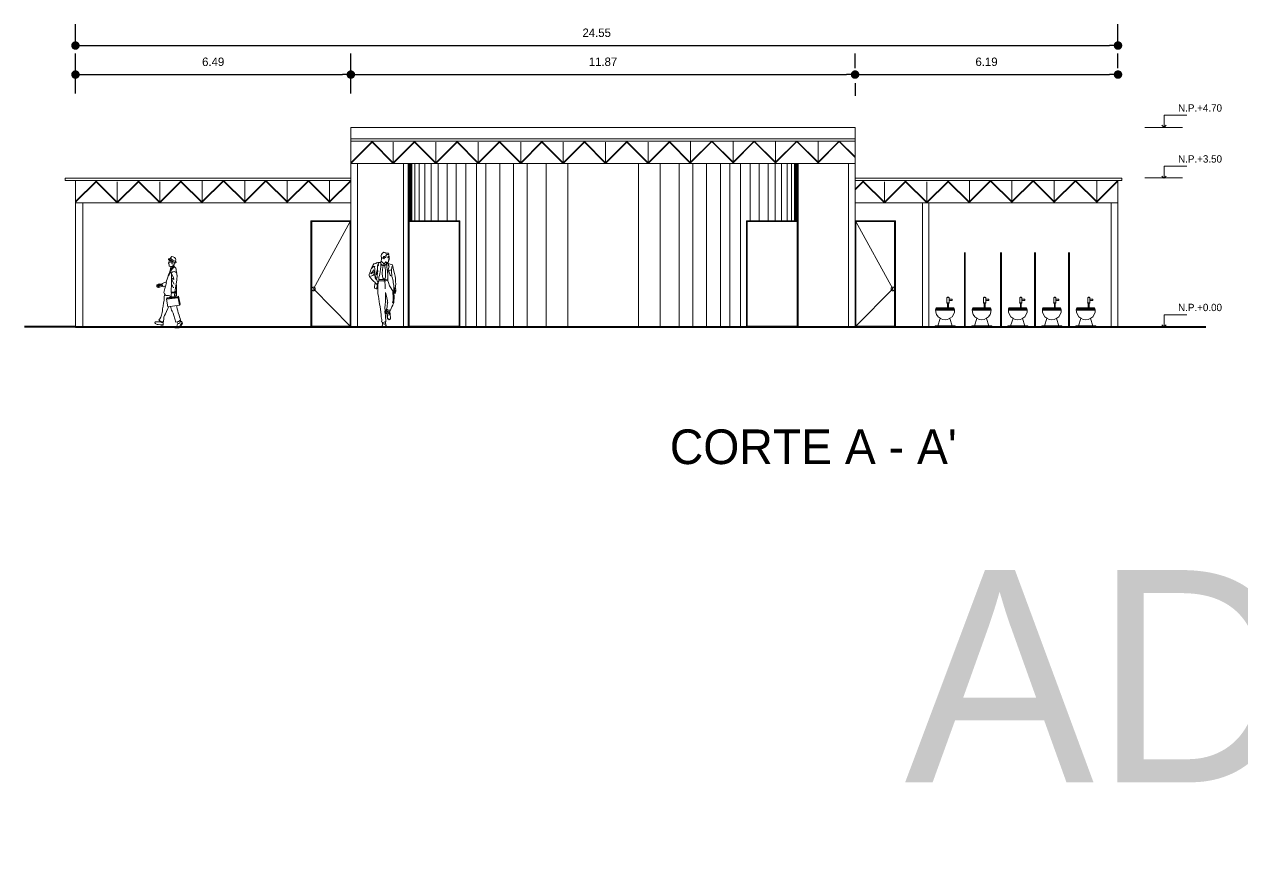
# Model space of a CAD drawing. Header units: millimetres. Extents: x 299 to 587, y 59 to 284.
# Drawn here: x 511.17 to 539.86, y 215.49 to 234.89 of the extents above; entities that cross this region are included whole.
import ezdxf

# ---------------------------------------------------------------- set-up
doc = ezdxf.new("R2010")
doc.units = ezdxf.units.MM
doc.linetypes.add('ACAD_ISO04W100', pattern=[30, 24, -3, 0, -3])
doc.layers.get('0').update_dxf_attribs({"lineweight": 5})
for name, color, linetype, lineweight in [('eje', 8, 'ACAD_ISO04W100', 13), ('escalones', 3, 'Continuous', 15), ('medio muro', 6, 'Continuous', 13), ('muebles', 2, 'Continuous', 13), ('trr', 11, 'Continuous', 40), ('vent', 4, 'ACAD_ISO04W100', 13)]:
    doc.layers.add(name, color=color, linetype=linetype, lineweight=lineweight)
doc.dimstyles.new('cota1', dxfattribs={"dimtxt": 0.3, "dimasz": 0.3, "dimexe": 0.5, "dimexo": 0.2, "dimgap": 0.3, "dimtad": 2, "dimtih": 1, "dimtoh": 1, "dimdsep": 46, "dimtxsty": 'Standard', "dimblk": 'DOT', "dimcen": 0.5, "dimadec": 0, "dimazin": 0, "dimtfac": 1, "dimtmove": 0, "dimatfit": 3, "dimldrblk": 'DOT', "dimfxl": 1, "dimarcsym": 0})

# ---------------------------------------------------------------- blocks, each defined once
blk = doc.blocks.new('_Dot')
at = {"color": 0, "linetype": 'Continuous', "lineweight": -2}
blk.add_line((-0.5, 0), (-1, 0), dxfattribs=at)
at = {"color": 0, "linetype": 'Continuous', "const_width": 0.5}
blk.add_lwpolyline([(-0.25, 0, 1), (0.25, 0, 1)], format="xyb", close=True, dxfattribs=at)
blk = doc.blocks.new('*D36')
at = {"color": 0, "linetype": 'Continuous', "lineweight": -2}
for p, q in [((512.373, 233.264), (512.373, 234.208)), ((518.858, 233.264), (518.858, 234.208)), ((512.573, 233.708), (518.658, 233.708))]:
    blk.add_line(p, q, dxfattribs=at)
at = {"layer": 'Defpoints', "color": 0, "linetype": 'Continuous'}
for p in [(518.858, 233.708), (512.373, 233.064), (518.858, 233.064)]:
    blk.add_point(p, dxfattribs=at)
at = {"color": 0, "linetype": 'Continuous', "lineweight": -2, "xscale": 0.2, "yscale": 0.2, "zscale": 0.2, "rotation": 180}
blk.add_blockref('_Dot', (512.373, 233.708), dxfattribs=at)
at = {"color": 0, "linetype": 'Continuous', "lineweight": -2, "xscale": 0.2, "yscale": 0.2, "zscale": 0.2}
blk.add_blockref('_Dot', (518.858, 233.708), dxfattribs=at)
at = {"color": 0, "linetype": 'Continuous', "insert": (515.616, 234.008), "char_height": 0.2, "attachment_point": 5}
blk.add_mtext('6.49', dxfattribs=at)
blk = doc.blocks.new('*D37')
at = {"color": 0, "linetype": 'Continuous', "lineweight": -2}
for p, q in [((518.858, 233.264), (518.858, 234.208)), ((519.058, 233.708), (530.531, 233.708)), ((530.731, 233.508), (530.731, 233.208))]:
    blk.add_line(p, q, dxfattribs=at)
at = {"layer": 'Defpoints', "color": 0, "linetype": 'Continuous'}
for p in [(530.731, 233.708), (530.731, 233.708), (518.858, 233.064)]:
    blk.add_point(p, dxfattribs=at)
at = {"color": 0, "linetype": 'Continuous', "lineweight": -2, "xscale": 0.2, "yscale": 0.2, "zscale": 0.2, "rotation": 180}
blk.add_blockref('_Dot', (518.858, 233.708), dxfattribs=at)
at = {"color": 0, "linetype": 'Continuous', "lineweight": -2, "xscale": 0.2, "yscale": 0.2, "zscale": 0.2}
blk.add_blockref('_Dot', (530.731, 233.708), dxfattribs=at)
at = {"color": 0, "linetype": 'Continuous', "insert": (524.795, 234.008), "char_height": 0.2, "attachment_point": 5}
blk.add_mtext('11.87', dxfattribs=at)
blk = doc.blocks.new('*D38')
at = {"color": 0, "linetype": 'Continuous', "lineweight": -2}
for p, q in [((512.373, 234.408), (512.373, 234.892)), ((536.922, 234.408), (536.922, 234.892)), ((512.573, 234.392), (536.722, 234.392))]:
    blk.add_line(p, q, dxfattribs=at)
at = {"layer": 'Defpoints', "color": 0, "linetype": 'Continuous'}
for p in [(536.922, 234.392), (512.373, 234.208), (536.922, 234.208)]:
    blk.add_point(p, dxfattribs=at)
at = {"color": 0, "linetype": 'Continuous', "lineweight": -2, "xscale": 0.2, "yscale": 0.2, "zscale": 0.2, "rotation": 180}
blk.add_blockref('_Dot', (512.373, 234.392), dxfattribs=at)
at = {"color": 0, "linetype": 'Continuous', "lineweight": -2, "xscale": 0.2, "yscale": 0.2, "zscale": 0.2}
blk.add_blockref('_Dot', (536.922, 234.392), dxfattribs=at)
at = {"color": 0, "linetype": 'Continuous', "insert": (524.647, 234.692), "char_height": 0.2, "attachment_point": 5}
blk.add_mtext('24.55', dxfattribs=at)
blk = doc.blocks.new('*D39')
at = {"color": 0, "linetype": 'Continuous', "lineweight": -2}
for p, q in [((530.731, 233.858), (530.731, 234.208)), ((536.922, 233.858), (536.922, 234.208)), ((530.931, 233.708), (536.722, 233.708))]:
    blk.add_line(p, q, dxfattribs=at)
at = {"layer": 'Defpoints', "color": 0, "linetype": 'Continuous'}
for p in [(530.731, 233.658), (536.922, 233.708), (536.922, 233.658)]:
    blk.add_point(p, dxfattribs=at)
at = {"color": 0, "linetype": 'Continuous', "lineweight": -2, "xscale": 0.2, "yscale": 0.2, "zscale": 0.2, "rotation": 180}
blk.add_blockref('_Dot', (530.731, 233.708), dxfattribs=at)
at = {"color": 0, "linetype": 'Continuous', "lineweight": -2, "xscale": 0.2, "yscale": 0.2, "zscale": 0.2}
blk.add_blockref('_Dot', (536.922, 233.708), dxfattribs=at)
at = {"color": 0, "linetype": 'Continuous', "insert": (533.826, 234.008), "char_height": 0.2, "attachment_point": 5}
blk.add_mtext('6.19', dxfattribs=at)

msp = doc.modelspace()

# ---------------------------------------------------------------- linework, layer by layer
at = {"linetype": 'Continuous'}
for p, q in [((538.009, 232.748), (538.544, 232.748)), ((538.009, 232.464), (538.009, 232.748)), ((538.009, 232.464), (537.957, 232.515)), ((538.009, 232.464), (538.06, 232.515)), ((538.009, 231.548), (538.544, 231.548)), ((538.009, 231.264), (538.009, 231.548)), ((538.009, 231.264), (537.957, 231.315)), ((538.009, 231.264), (538.06, 231.315)), ((538.009, 227.764), (537.957, 227.815)), ((538.009, 227.764), (538.009, 228.048)), ((538.009, 228.048), (538.544, 228.048)), ((538.009, 227.764), (538.06, 227.815))]:
    msp.add_line(p, q, dxfattribs=at)
for p, q in [((537.555, 232.465), (538.441, 232.465)), ((520.217, 231.614), (520.217, 230.264)), ((520.227, 231.614), (520.227, 230.264)), ((520.247, 231.614), (520.247, 230.264)), ((520.267, 231.614), (520.267, 230.264)), ((520.297, 231.614), (520.297, 230.264)), ((520.367, 231.614), (520.367, 230.264)), ((520.467, 231.614), (520.467, 230.264)), ((520.597, 231.614), (520.597, 230.264)), ((520.747, 231.614), (520.747, 230.264)), ((520.917, 231.614), (520.917, 230.264)), ((521.127, 231.614), (521.127, 230.264)), ((521.337, 231.614), (521.337, 230.264)), ((521.567, 231.614), (521.567, 227.764)), ((521.817, 231.614), (521.817, 227.764)), ((522.035, 231.614), (522.035, 227.764)), ((522.367, 231.614), (522.367, 227.764)), ((522.687, 231.614), (522.687, 227.764)), ((523.007, 231.614), (523.007, 227.764)), ((523.455, 231.614), (523.455, 227.764)), ((523.97, 231.614), (523.97, 227.764)), ((525.629, 231.614), (525.629, 227.764)), ((526.144, 231.614), (526.144, 227.764)), ((526.592, 231.614), (526.592, 227.764)), ((526.912, 231.614), (526.912, 227.764)), ((527.232, 231.614), (527.232, 227.764)), ((527.563, 231.614), (527.563, 227.764)), ((527.782, 231.614), (527.782, 227.764)), ((528.032, 231.614), (528.032, 227.764)), ((528.262, 231.614), (528.262, 230.264)), ((528.472, 231.614), (528.472, 230.264)), ((528.682, 231.614), (528.682, 230.264)), ((528.852, 231.614), (528.852, 230.264)), ((529.002, 231.614), (529.002, 230.264)), ((529.132, 231.614), (529.132, 230.264)), ((529.232, 231.614), (529.232, 230.264)), ((529.302, 231.614), (529.302, 230.264)), ((529.332, 231.614), (529.332, 230.264)), ((529.352, 231.614), (529.352, 230.264)), ((529.372, 231.614), (529.372, 230.264)), ((529.382, 231.614), (529.382, 230.264)), ((537.555, 231.278), (538.441, 231.278))]:
    msp.add_line(p, q)
at = {"layer": 'eje'}
for p, q in [((512.133, 231.264), (512.133, 231.214)), ((517.979, 228.658), (518.838, 230.244)), ((531.62, 228.658), (530.751, 230.244)), ((518.838, 227.784), (517.979, 228.658)), ((530.751, 227.784), (531.62, 228.658))]:
    msp.add_line(p, q, dxfattribs=at)
at = {"layer": 'escalones'}
for p, q in [((518.858, 232.464), (530.731, 232.464)), ((518.858, 232.464), (518.858, 231.614)), ((530.731, 232.464), (530.731, 231.614)), ((518.858, 232.192), (530.731, 232.192)), ((518.858, 232.142), (530.731, 232.142)), ((518.858, 231.614), (530.731, 231.614)), ((512.133, 231.264), (518.858, 231.264)), ((512.133, 231.214), (518.858, 231.214)), ((537.009, 231.264), (530.731, 231.264)), ((530.731, 231.214), (537.009, 231.214)), ((537.009, 231.264), (537.009, 231.214)), ((512.373, 230.685), (518.858, 230.685)), ((530.731, 230.685), (536.922, 230.685)), ((520.228, 227.784), (521.407, 227.784)), ((528.192, 227.784), (529.37, 227.784)), ((530.751, 227.784), (531.661, 227.784))]:
    msp.add_line(p, q, dxfattribs=at)
at = {"layer": 'medio muro'}
for p, q in [((518.858, 231.614), (518.858, 227.764)), ((519.018, 231.614), (519.018, 227.764)), ((520.098, 231.614), (520.098, 227.764)), ((520.208, 231.614), (520.208, 227.764)), ((529.39, 227.764), (529.39, 231.614)), ((530.58, 227.764), (530.58, 231.614)), ((530.731, 227.764), (530.731, 231.614)), ((532.315, 227.764), (532.315, 230.685)), ((532.465, 227.764), (532.465, 230.685))]:
    msp.add_line(p, q, dxfattribs=at)
at = {"layer": 'muebles'}
for p, q in [((519.58, 229.471), (519.595, 229.495)), ((519.595, 229.495), (519.609, 229.509)), ((519.609, 229.509), (519.625, 229.519)), ((519.625, 229.519), (519.634, 229.523)), ((519.634, 229.523), (519.659, 229.517)), ((519.659, 229.517), (519.679, 229.504)), ((519.679, 229.504), (519.701, 229.503)), ((519.701, 229.503), (519.726, 229.5)), ((519.726, 229.5), (519.743, 229.499)), ((519.743, 229.499), (519.753, 229.488)), ((533.304, 229.514), (533.304, 227.764)), ((533.327, 229.514), (533.327, 227.764)), ((534.155, 229.514), (534.155, 227.764)), ((534.178, 229.514), (534.178, 227.764)), ((534.955, 229.514), (534.955, 227.764)), ((534.978, 229.514), (534.978, 227.764)), ((535.755, 229.514), (535.755, 227.764)), ((535.778, 229.514), (535.778, 227.764)), ((514.568, 229.271), (514.584, 229.291)), ((514.581, 229.302), (514.577, 229.318)), ((514.641, 229.42), (514.592, 229.365)), ((514.615, 229.288), (514.622, 229.321)), ((514.644, 229.288), (514.615, 229.288)), ((514.691, 229.218), (514.621, 229.169)), ((514.644, 229.253), (514.649, 229.274)), ((514.697, 229.238), (514.644, 229.253)), ((514.691, 229.218), (514.697, 229.239)), ((514.701, 229.195), (514.691, 229.218)), ((514.737, 229.341), (514.718, 229.284)), ((514.743, 229.296), (514.725, 229.305)), ((519.38, 229.228), (519.372, 229.199)), ((519.398, 229.247), (519.38, 229.228)), ((519.411, 229.248), (519.398, 229.247)), ((519.445, 229.257), (519.411, 229.248)), ((519.463, 229.269), (519.445, 229.257)), ((519.477, 229.273), (519.463, 229.269)), ((519.496, 229.277), (519.477, 229.273)), ((519.488, 229.213), (519.506, 229.25)), ((519.5, 229.217), (519.488, 229.213)), ((519.489, 229.191), (519.505, 229.208)), ((519.522, 229.278), (519.496, 229.277)), ((519.519, 229.219), (519.5, 229.217)), ((519.505, 229.208), (519.519, 229.219)), ((519.506, 229.25), (519.519, 229.269)), ((519.519, 229.269), (519.529, 229.281)), ((519.553, 229.284), (519.522, 229.278)), ((519.561, 229.296), (519.557, 229.28)), ((519.557, 229.28), (519.572, 229.244)), ((519.573, 229.318), (519.561, 229.296)), ((519.561, 229.273), (519.564, 229.219)), ((519.564, 229.219), (519.563, 229.177)), ((519.572, 229.328), (519.578, 229.342)), ((519.576, 229.31), (519.572, 229.328)), ((519.572, 229.244), (519.591, 229.218)), ((519.573, 229.423), (519.574, 229.451)), ((519.577, 229.397), (519.573, 229.423)), ((519.574, 229.451), (519.58, 229.471)), ((519.576, 229.369), (519.577, 229.397)), ((519.587, 229.3), (519.576, 229.31)), ((519.58, 229.37), (519.578, 229.37)), ((519.578, 229.342), (519.579, 229.357)), ((519.579, 229.357), (519.582, 229.371)), ((519.592, 229.377), (519.58, 229.37)), ((519.605, 229.283), (519.587, 229.3)), ((519.591, 229.218), (519.603, 229.209)), ((519.603, 229.387), (519.592, 229.377)), ((519.619, 229.208), (519.601, 229.112)), ((519.619, 229.398), (519.603, 229.387)), ((519.603, 229.209), (519.634, 229.262)), ((519.626, 229.264), (519.605, 229.283)), ((519.614, 229.23), (519.624, 229.207)), ((519.627, 229.411), (519.619, 229.398)), ((519.624, 229.207), (519.648, 229.21)), ((519.64, 229.261), (519.626, 229.264)), ((519.635, 229.421), (519.627, 229.411)), ((519.627, 229.39), (519.628, 229.403)), ((519.628, 229.379), (519.627, 229.39)), ((519.628, 229.403), (519.632, 229.414)), ((519.635, 229.373), (519.628, 229.379)), ((519.632, 229.414), (519.64, 229.423)), ((519.649, 229.422), (519.635, 229.421)), ((519.644, 229.367), (519.635, 229.373)), ((519.638, 229.261), (519.656, 229.239)), ((519.653, 229.268), (519.64, 229.261)), ((519.644, 229.406), (519.642, 229.396)), ((519.642, 229.396), (519.646, 229.39)), ((519.654, 229.372), (519.644, 229.367)), ((519.646, 229.39), (519.645, 229.385)), ((519.648, 229.21), (519.665, 229.227)), ((519.658, 229.415), (519.649, 229.422)), ((519.656, 229.183), (519.65, 229.215)), ((519.677, 229.284), (519.653, 229.268)), ((519.656, 229.239), (519.671, 229.207)), ((519.666, 229.399), (519.658, 229.415)), ((519.673, 229.398), (519.666, 229.399)), ((519.671, 229.207), (519.683, 229.237)), ((519.678, 229.407), (519.673, 229.398)), ((519.678, 229.292), (519.675, 229.301)), ((519.688, 229.293), (519.677, 229.284)), ((519.68, 229.418), (519.678, 229.407)), ((519.687, 229.289), (519.678, 229.292)), ((519.683, 229.456), (519.68, 229.445)), ((519.68, 229.445), (519.686, 229.436)), ((519.69, 229.429), (519.68, 229.418)), ((519.694, 229.462), (519.683, 229.456)), ((519.683, 229.237), (519.701, 229.262)), ((519.686, 229.436), (519.69, 229.429)), ((519.698, 229.29), (519.687, 229.289)), ((519.708, 229.276), (519.688, 229.29)), ((519.705, 229.466), (519.694, 229.462)), ((519.697, 229.249), (519.703, 229.178)), ((519.711, 229.289), (519.698, 229.29)), ((519.701, 229.262), (519.708, 229.276)), ((519.701, 229.267), (519.735, 229.238)), ((519.72, 229.472), (519.705, 229.466)), ((519.71, 229.269), (519.745, 229.254)), ((519.725, 229.284), (519.711, 229.289)), ((519.731, 229.471), (519.72, 229.472)), ((519.723, 229.399), (519.732, 229.397)), ((519.742, 229.288), (519.725, 229.284)), ((519.731, 229.394), (519.727, 229.396)), ((519.729, 229.419), (519.739, 229.423)), ((519.745, 229.467), (519.731, 229.471)), ((519.733, 229.389), (519.731, 229.394)), ((519.732, 229.397), (519.742, 229.397)), ((519.737, 229.394), (519.733, 229.389)), ((519.735, 229.238), (519.751, 229.224)), ((519.751, 229.224), (519.735, 229.209)), ((519.735, 229.209), (519.758, 229.197)), ((519.742, 229.397), (519.737, 229.394)), ((519.739, 229.423), (519.744, 229.422)), ((519.748, 229.332), (519.741, 229.333)), ((519.743, 229.311), (519.741, 229.299)), ((519.741, 229.299), (519.742, 229.288)), ((519.742, 229.465), (519.753, 229.447)), ((519.746, 229.322), (519.743, 229.311)), ((519.744, 229.422), (519.748, 229.415)), ((519.754, 229.476), (519.745, 229.467)), ((519.75, 229.355), (519.745, 229.357)), ((519.745, 229.254), (519.787, 229.245)), ((519.751, 229.327), (519.746, 229.322)), ((519.748, 229.415), (519.749, 229.406)), ((519.754, 229.338), (519.748, 229.332)), ((519.762, 229.356), (519.75, 229.355)), ((519.751, 229.334), (519.751, 229.327)), ((519.753, 229.488), (519.754, 229.476)), ((519.753, 229.447), (519.759, 229.427)), ((519.756, 229.344), (519.754, 229.338)), ((519.758, 229.357), (519.756, 229.344)), ((519.759, 229.427), (519.758, 229.404)), ((519.758, 229.404), (519.761, 229.391)), ((519.761, 229.391), (519.764, 229.379)), ((519.766, 229.362), (519.762, 229.356)), ((519.764, 229.379), (519.766, 229.362)), ((519.787, 229.245), (519.82, 229.236)), ((519.82, 229.236), (519.841, 229.224)), ((519.841, 229.224), (519.866, 229.108)), ((514.595, 229.059), (514.558, 228.986)), ((514.558, 228.986), (514.565, 228.973)), ((514.617, 229.188), (514.578, 229.195)), ((514.621, 229.169), (514.595, 229.059)), ((514.621, 229.169), (514.623, 229.18)), ((514.631, 228.993), (514.635, 228.799)), ((514.64, 229.009), (514.681, 228.921)), ((514.651, 229.125), (514.641, 229.129)), ((514.641, 229.129), (514.641, 229.116)), ((514.681, 228.921), (514.687, 228.88)), ((514.708, 229.182), (514.701, 229.195)), ((514.708, 229.182), (514.737, 229.145)), ((514.737, 229.145), (514.747, 229.125)), ((514.747, 229.125), (514.747, 229.092)), ((514.747, 229.092), (514.751, 229.063)), ((514.751, 229.063), (514.757, 229.026)), ((514.761, 228.87), (514.765, 228.981)), ((519.293, 229.003), (519.291, 228.977)), ((519.291, 228.977), (519.3, 228.954)), ((519.307, 229.038), (519.293, 229.003)), ((519.3, 228.954), (519.327, 228.912)), ((519.318, 229.077), (519.307, 229.038)), ((519.332, 229.116), (519.318, 229.077)), ((519.349, 228.964), (519.325, 228.962)), ((519.327, 229.013), (519.365, 229.038)), ((519.331, 229.022), (519.327, 229.013)), ((519.348, 229.039), (519.331, 229.022)), ((519.356, 229.163), (519.332, 229.116)), ((519.345, 229.136), (519.372, 229.17)), ((519.365, 229.058), (519.348, 229.039)), ((519.378, 228.976), (519.349, 228.964)), ((519.372, 229.199), (519.356, 229.163)), ((519.373, 229.073), (519.365, 229.058)), ((519.365, 229.038), (519.388, 229.052)), ((519.372, 229.17), (519.397, 229.188)), ((519.396, 229.108), (519.373, 229.073)), ((519.395, 228.99), (519.378, 228.976)), ((519.388, 229.052), (519.404, 229.06)), ((519.406, 229.019), (519.395, 228.99)), ((519.397, 229.188), (519.408, 229.195)), ((519.402, 229.017), (519.419, 228.969)), ((519.412, 229.046), (519.406, 229.019)), ((519.416, 229.071), (519.412, 229.046)), ((519.42, 229.101), (519.416, 229.071)), ((519.423, 229.197), (519.417, 229.167)), ((519.417, 229.167), (519.42, 229.136)), ((519.42, 229.08), (519.418, 229.09)), ((519.419, 228.969), (519.427, 228.937)), ((519.42, 229.136), (519.42, 229.101)), ((519.425, 229.046), (519.42, 229.08)), ((519.431, 229.011), (519.425, 229.046)), ((519.427, 228.937), (519.432, 228.912)), ((519.431, 228.978), (519.431, 229.011)), ((519.442, 228.951), (519.431, 228.978)), ((519.458, 228.91), (519.442, 228.951)), ((519.47, 229.076), (519.46, 229.039)), ((519.46, 229.039), (519.46, 228.988)), ((519.488, 229.12), (519.47, 229.076)), ((519.478, 228.912), (519.48, 228.973)), ((519.48, 228.973), (519.489, 229.029)), ((519.488, 229.125), (519.489, 229.16)), ((519.49, 229.073), (519.488, 229.125)), ((519.489, 229.16), (519.489, 229.191)), ((519.489, 229.029), (519.49, 229.073)), ((519.52, 228.934), (519.516, 228.898)), ((519.531, 228.976), (519.52, 228.934)), ((519.541, 229.016), (519.531, 228.976)), ((519.549, 229.063), (519.541, 229.016)), ((519.559, 229.124), (519.549, 229.063)), ((519.563, 229.177), (519.559, 229.124)), ((519.601, 229.112), (519.596, 229.022)), ((519.596, 229.022), (519.601, 228.954)), ((519.601, 228.954), (519.614, 228.921)), ((519.614, 228.921), (519.629, 228.897)), ((519.666, 229.151), (519.656, 229.183)), ((519.672, 229.097), (519.666, 229.151)), ((519.666, 228.913), (519.677, 228.937)), ((519.675, 229.044), (519.672, 229.097)), ((519.675, 228.973), (519.675, 229.044)), ((519.677, 228.937), (519.675, 228.973)), ((519.703, 229.178), (519.712, 229.115)), ((519.712, 229.115), (519.718, 229.072)), ((519.718, 229.072), (519.723, 229.04)), ((519.723, 229.04), (519.728, 229.002)), ((519.728, 229.008), (519.726, 228.982)), ((519.73, 229.05), (519.728, 229.008)), ((519.728, 229.002), (519.73, 228.963)), ((519.73, 228.963), (519.729, 228.917)), ((519.739, 229.111), (519.73, 229.05)), ((519.758, 229.197), (519.739, 229.111)), ((519.761, 229.094), (519.751, 229.079)), ((519.751, 229.079), (519.757, 229.053)), ((519.757, 229.053), (519.783, 228.982)), ((519.773, 229.097), (519.761, 229.094)), ((519.789, 229.102), (519.773, 229.097)), ((519.783, 228.982), (519.797, 228.969)), ((519.813, 229.107), (519.789, 229.102)), ((519.813, 229.058), (519.815, 229.1)), ((519.817, 229.039), (519.813, 229.058)), ((519.815, 229.1), (519.817, 229.126)), ((519.817, 229.126), (519.821, 229.149)), ((519.822, 228.995), (519.817, 229.039)), ((519.821, 229.149), (519.822, 229.163)), ((519.822, 229.163), (519.826, 229.184)), ((519.823, 228.967), (519.822, 228.995)), ((519.825, 228.947), (519.823, 228.967)), ((519.836, 228.911), (519.825, 228.947)), ((519.866, 229.108), (519.887, 229.02)), ((519.887, 229.02), (519.9, 228.961)), ((519.9, 228.961), (519.906, 228.904)), ((514.291, 228.731), (514.333, 228.738)), ((514.295, 228.709), (514.34, 228.722)), ((514.305, 228.753), (514.32, 228.761)), ((514.305, 228.753), (514.333, 228.751)), ((514.32, 228.761), (514.342, 228.751)), ((514.323, 228.694), (514.343, 228.71)), ((514.336, 228.702), (514.342, 228.705)), ((514.341, 228.696), (514.348, 228.702)), ((514.402, 228.768), (514.367, 228.773)), ((514.404, 228.773), (514.414, 228.773)), ((514.517, 228.829), (514.414, 228.783)), ((514.417, 228.72), (514.431, 228.719)), ((514.437, 228.71), (514.5, 228.734)), ((514.635, 228.799), (514.625, 228.582)), ((514.662, 228.906), (514.638, 228.888)), ((514.638, 228.888), (514.697, 228.772)), ((514.648, 228.751), (514.658, 228.728)), ((514.658, 228.728), (514.664, 228.705)), ((514.687, 228.88), (514.662, 228.906)), ((514.664, 228.705), (514.674, 228.691)), ((514.674, 228.691), (514.688, 228.691)), ((514.715, 228.579), (514.761, 228.87)), ((519.327, 228.912), (519.355, 228.878)), ((519.355, 228.878), (519.376, 228.859)), ((519.376, 228.859), (519.401, 228.834)), ((519.401, 228.834), (519.424, 228.817)), ((519.418, 228.712), (519.424, 228.766)), ((519.418, 228.674), (519.418, 228.712)), ((519.438, 228.672), (519.418, 228.674)), ((519.424, 228.817), (519.441, 228.797)), ((519.424, 228.766), (519.427, 228.812)), ((519.432, 228.912), (519.44, 228.897)), ((519.454, 228.664), (519.438, 228.672)), ((519.44, 228.897), (519.465, 228.881)), ((519.441, 228.797), (519.452, 228.779)), ((519.452, 228.779), (519.461, 228.763)), ((519.467, 228.661), (519.454, 228.664)), ((519.472, 228.876), (519.458, 228.91)), ((519.461, 228.763), (519.474, 228.781)), ((519.465, 228.881), (519.47, 228.877)), ((519.472, 228.684), (519.467, 228.661)), ((519.488, 228.827), (519.472, 228.876)), ((519.479, 228.721), (519.472, 228.684)), ((519.474, 228.781), (519.487, 228.793)), ((519.488, 228.772), (519.479, 228.721)), ((519.48, 228.787), (519.495, 228.762)), ((519.487, 228.793), (519.498, 228.797)), ((519.507, 228.806), (519.488, 228.827)), ((519.492, 228.646), (519.491, 228.618)), ((519.495, 228.687), (519.492, 228.646)), ((519.494, 228.759), (519.493, 228.73)), ((519.493, 228.73), (519.495, 228.687)), ((519.503, 228.786), (519.494, 228.759)), ((519.498, 228.797), (519.503, 228.786)), ((519.51, 228.832), (519.507, 228.806)), ((519.514, 228.866), (519.51, 228.832)), ((519.516, 228.898), (519.514, 228.866)), ((519.516, 228.849), (519.631, 228.849)), ((519.518, 228.88), (519.597, 228.88)), ((519.597, 228.88), (519.663, 228.883)), ((519.629, 228.897), (519.639, 228.879)), ((519.631, 228.849), (519.633, 228.84)), ((519.633, 228.84), (519.678, 228.848)), ((519.639, 228.879), (519.666, 228.913)), ((519.651, 228.88), (519.659, 228.808)), ((519.659, 228.808), (519.663, 228.763)), ((519.663, 228.883), (519.711, 228.887)), ((519.663, 228.763), (519.663, 228.727)), ((519.663, 228.727), (519.666, 228.703)), ((519.666, 228.703), (519.663, 228.658)), ((519.678, 228.848), (519.681, 228.863)), ((519.681, 228.863), (519.733, 228.857)), ((519.711, 228.887), (519.733, 228.887)), ((519.729, 228.917), (519.731, 228.881)), ((519.731, 228.881), (519.731, 228.852)), ((519.731, 228.852), (519.741, 228.807)), ((519.741, 228.807), (519.77, 228.731)), ((519.77, 228.731), (519.796, 228.682)), ((519.796, 228.682), (519.82, 228.646)), ((519.82, 228.646), (519.838, 228.621)), ((519.843, 228.878), (519.836, 228.911)), ((519.851, 228.84), (519.843, 228.878)), ((519.857, 228.809), (519.851, 228.84)), ((519.866, 228.771), (519.857, 228.809)), ((519.863, 228.613), (519.868, 228.634)), ((519.868, 228.747), (519.866, 228.771)), ((519.87, 228.718), (519.868, 228.747)), ((519.868, 228.634), (519.871, 228.659)), ((519.871, 228.692), (519.87, 228.718)), ((519.873, 228.675), (519.871, 228.692)), ((519.871, 228.659), (519.873, 228.675)), ((519.887, 228.664), (519.873, 228.677)), ((519.874, 228.69), (519.894, 228.684)), ((519.889, 228.643), (519.885, 228.644)), ((519.885, 228.644), (519.886, 228.62)), ((519.904, 228.659), (519.887, 228.664)), ((519.896, 228.626), (519.889, 228.643)), ((519.894, 228.684), (519.906, 228.675)), ((519.908, 228.7), (519.904, 228.673)), ((519.915, 228.661), (519.904, 228.659)), ((519.906, 228.904), (519.911, 228.831)), ((519.906, 228.675), (519.915, 228.661)), ((519.913, 228.734), (519.908, 228.7)), ((519.911, 228.831), (519.916, 228.774)), ((519.912, 228.665), (519.919, 228.627)), ((519.916, 228.774), (519.913, 228.734)), ((514.449, 228.327), (514.459, 228.387)), ((514.459, 228.387), (514.462, 228.43)), ((514.462, 228.43), (514.465, 228.479)), ((514.465, 228.479), (514.472, 228.503)), ((514.472, 228.503), (514.489, 228.516)), ((514.515, 228.413), (514.79, 228.45)), ((514.525, 228.45), (514.515, 228.413)), ((514.515, 228.413), (514.552, 228.238)), ((514.617, 228.445), (514.52, 228.434)), ((514.626, 228.463), (514.525, 228.45)), ((514.63, 228.583), (514.635, 228.559)), ((514.635, 228.559), (514.631, 228.579)), ((514.701, 228.569), (514.635, 228.559)), ((514.638, 228.473), (514.641, 228.453)), ((514.648, 228.476), (514.658, 228.453)), ((514.668, 228.473), (514.678, 228.459)), ((514.688, 228.479), (514.698, 228.459)), ((514.714, 228.579), (514.701, 228.569)), ((514.71, 228.575), (514.704, 228.514)), ((514.8, 228.486), (514.722, 228.476)), ((514.795, 228.467), (514.728, 228.459)), ((514.747, 228.547), (514.736, 228.48)), ((514.75, 228.629), (514.749, 228.538)), ((514.749, 228.538), (514.755, 228.48)), ((514.79, 228.45), (514.8, 228.486)), ((514.79, 228.45), (514.827, 228.274)), ((514.795, 228.467), (514.833, 228.285)), ((514.84, 228.297), (514.8, 228.486)), ((519.491, 228.618), (519.491, 228.591)), ((519.491, 228.591), (519.497, 228.54)), ((519.497, 228.54), (519.508, 228.487)), ((519.508, 228.487), (519.516, 228.424)), ((519.516, 228.424), (519.525, 228.359)), ((519.525, 228.359), (519.534, 228.301)), ((519.671, 228.34), (519.673, 228.373)), ((519.673, 228.373), (519.676, 228.397)), ((519.675, 228.423), (519.677, 228.483)), ((519.676, 228.397), (519.675, 228.423)), ((519.677, 228.552), (519.677, 228.577)), ((519.677, 228.577), (519.693, 228.517)), ((519.677, 228.529), (519.677, 228.552)), ((519.677, 228.483), (519.677, 228.529)), ((519.693, 228.517), (519.707, 228.451)), ((519.707, 228.451), (519.715, 228.412)), ((519.715, 228.412), (519.721, 228.383)), ((519.722, 228.37), (519.715, 228.357)), ((519.715, 228.357), (519.732, 228.338)), ((519.721, 228.383), (519.722, 228.37)), ((519.838, 228.621), (519.851, 228.613)), ((519.841, 228.335), (519.849, 228.358)), ((519.844, 228.59), (519.849, 228.61)), ((519.845, 228.576), (519.844, 228.59)), ((519.847, 228.542), (519.845, 228.576)), ((519.851, 228.495), (519.847, 228.542)), ((519.849, 228.358), (519.853, 228.392)), ((519.851, 228.613), (519.863, 228.613)), ((519.853, 228.462), (519.851, 228.495)), ((519.854, 228.444), (519.853, 228.462)), ((519.853, 228.392), (519.854, 228.423)), ((519.854, 228.423), (519.854, 228.444)), ((519.868, 228.615), (519.874, 228.536)), ((519.871, 228.382), (519.869, 228.353)), ((519.869, 228.353), (519.869, 228.334)), ((519.877, 228.438), (519.871, 228.382)), ((519.883, 228.588), (519.873, 228.579)), ((519.874, 228.536), (519.876, 228.498)), ((519.876, 228.498), (519.877, 228.438)), ((519.886, 228.599), (519.883, 228.588)), ((519.886, 228.62), (519.886, 228.599)), ((519.892, 228.56), (519.896, 228.576)), ((519.894, 228.548), (519.892, 228.56)), ((519.902, 228.558), (519.894, 228.548)), ((519.9, 228.609), (519.896, 228.626)), ((519.896, 228.576), (519.902, 228.59)), ((519.902, 228.59), (519.9, 228.609)), ((519.911, 228.577), (519.902, 228.558)), ((519.921, 228.606), (519.911, 228.577)), ((519.919, 228.627), (519.921, 228.606)), ((532.895, 228.458), (532.895, 228.331)), ((532.895, 228.458), (532.944, 228.458)), ((532.895, 228.453), (532.944, 228.453)), ((532.903, 228.462), (532.935, 228.462)), ((532.903, 228.462), (532.903, 228.458)), ((532.935, 228.458), (532.935, 228.462)), ((532.944, 228.331), (532.944, 228.458)), ((533.017, 228.416), (532.944, 228.416)), ((533.017, 228.388), (532.944, 228.388)), ((533.017, 228.416), (533.017, 228.388)), ((533.757, 228.458), (533.806, 228.458)), ((533.757, 228.458), (533.757, 228.331)), ((533.757, 228.453), (533.806, 228.453)), ((533.765, 228.462), (533.765, 228.458)), ((533.765, 228.462), (533.797, 228.462)), ((533.797, 228.458), (533.797, 228.462)), ((533.806, 228.331), (533.806, 228.458)), ((533.879, 228.416), (533.806, 228.416)), ((533.879, 228.388), (533.806, 228.388)), ((533.879, 228.416), (533.879, 228.388)), ((534.608, 228.458), (534.657, 228.458)), ((534.608, 228.458), (534.608, 228.331)), ((534.608, 228.453), (534.657, 228.453)), ((534.616, 228.462), (534.616, 228.458)), ((534.616, 228.462), (534.648, 228.462)), ((534.648, 228.458), (534.648, 228.462)), ((534.657, 228.331), (534.657, 228.458)), ((534.73, 228.416), (534.657, 228.416)), ((534.73, 228.388), (534.657, 228.388)), ((534.73, 228.416), (534.73, 228.388)), ((535.408, 228.458), (535.457, 228.458)), ((535.408, 228.458), (535.408, 228.331)), ((535.408, 228.453), (535.457, 228.453)), ((535.416, 228.462), (535.416, 228.458)), ((535.416, 228.462), (535.448, 228.462)), ((535.448, 228.458), (535.448, 228.462)), ((535.457, 228.331), (535.457, 228.458)), ((535.53, 228.416), (535.457, 228.416)), ((535.53, 228.388), (535.457, 228.388)), ((535.53, 228.416), (535.53, 228.388)), ((536.208, 228.458), (536.257, 228.458)), ((536.208, 228.458), (536.208, 228.331)), ((536.208, 228.453), (536.257, 228.453)), ((536.216, 228.462), (536.216, 228.458)), ((536.216, 228.462), (536.248, 228.462)), ((536.248, 228.458), (536.248, 228.462)), ((536.257, 228.331), (536.257, 228.458)), ((536.33, 228.416), (536.257, 228.416)), ((536.33, 228.388), (536.257, 228.388)), ((536.33, 228.416), (536.33, 228.388)), ((514.399, 228.039), (514.412, 228.102)), ((514.412, 228.102), (514.422, 228.138)), ((514.422, 228.138), (514.426, 228.191)), ((514.426, 228.191), (514.436, 228.251)), ((514.436, 228.251), (514.449, 228.327)), ((514.492, 228.075), (514.472, 228.029)), ((514.518, 228.125), (514.492, 228.075)), ((514.552, 228.198), (514.518, 228.125)), ((514.552, 228.238), (514.827, 228.274)), ((514.552, 228.198), (514.574, 228.241)), ((514.618, 228.218), (514.609, 228.245)), ((514.638, 228.161), (514.618, 228.218)), ((514.654, 228.131), (514.638, 228.161)), ((514.671, 228.088), (514.654, 228.131)), ((514.688, 228.035), (514.671, 228.088)), ((514.757, 228.237), (514.753, 228.264)), ((514.757, 228.237), (514.771, 228.188)), ((514.771, 228.188), (514.784, 228.138)), ((514.784, 228.138), (514.794, 228.092)), ((514.794, 228.092), (514.814, 228.039)), ((514.827, 228.274), (514.84, 228.297)), ((519.534, 228.301), (519.549, 228.246)), ((519.549, 228.246), (519.557, 228.175)), ((519.557, 228.175), (519.564, 228.118)), ((519.564, 228.118), (519.569, 228.049)), ((519.661, 228.227), (519.665, 228.269)), ((519.662, 228.189), (519.661, 228.227)), ((519.663, 228.154), (519.662, 228.189)), ((519.662, 228.116), (519.663, 228.154)), ((519.666, 228.073), (519.662, 228.116)), ((519.665, 228.269), (519.669, 228.306)), ((519.673, 228.037), (519.666, 228.073)), ((519.669, 228.306), (519.671, 228.34)), ((519.68, 228.155), (519.687, 228.17)), ((519.681, 228.136), (519.68, 228.155)), ((519.68, 228.115), (519.684, 228.144)), ((519.682, 228.09), (519.68, 228.115)), ((519.689, 228.113), (519.681, 228.136)), ((519.694, 228.073), (519.682, 228.09)), ((519.687, 228.17), (519.697, 228.183)), ((519.699, 228.097), (519.689, 228.113)), ((519.703, 228.076), (519.694, 228.073)), ((519.701, 228.189), (519.696, 228.167)), ((519.696, 228.167), (519.707, 228.141)), ((519.708, 228.208), (519.698, 228.192)), ((519.698, 228.192), (519.711, 228.171)), ((519.71, 228.077), (519.699, 228.097)), ((519.712, 228.057), (519.703, 228.076)), ((519.717, 228.127), (519.706, 228.152)), ((519.707, 228.141), (519.726, 228.125)), ((519.714, 228.227), (519.708, 228.208)), ((519.716, 228.057), (519.71, 228.077)), ((519.711, 228.171), (519.734, 228.154)), ((519.715, 228.258), (519.714, 228.227)), ((519.724, 228.326), (519.715, 228.258)), ((519.726, 228.11), (519.717, 228.127)), ((519.732, 228.338), (519.724, 228.326)), ((519.726, 228.125), (519.746, 228.118)), ((519.746, 228.084), (519.726, 228.11)), ((519.734, 228.154), (519.757, 228.154)), ((519.746, 228.118), (519.77, 228.121)), ((519.767, 228.057), (519.746, 228.084)), ((519.757, 228.154), (519.776, 228.154)), ((519.764, 228.06), (519.772, 228.099)), ((519.77, 228.121), (519.774, 228.127)), ((519.772, 228.099), (519.778, 228.131)), ((519.774, 228.127), (519.788, 228.163)), ((519.776, 228.154), (519.791, 228.159)), ((519.776, 228.126), (519.785, 228.067)), ((519.785, 228.067), (519.787, 228.031)), ((519.791, 228.159), (519.804, 228.197)), ((519.804, 228.197), (519.824, 228.236)), ((519.824, 228.236), (519.845, 228.277)), ((519.854, 228.335), (519.841, 228.335)), ((519.845, 228.277), (519.856, 228.306)), ((519.861, 228.312), (519.852, 228.302)), ((519.861, 228.328), (519.854, 228.335)), ((519.856, 228.306), (519.861, 228.328)), ((519.869, 228.334), (519.861, 228.312)), ((533.072, 228.171), (532.627, 228.171)), ((533.072, 228.156), (532.627, 228.156)), ((533.064, 228.194), (532.635, 228.194)), ((533.054, 228.209), (532.646, 228.209)), ((532.895, 228.331), (532.892, 228.326)), ((532.892, 228.326), (532.947, 228.326)), ((532.895, 228.331), (532.944, 228.331)), ((532.91, 228.209), (532.91, 228.326)), ((532.93, 228.209), (532.93, 228.326)), ((532.944, 228.331), (532.947, 228.326)), ((533.933, 228.171), (533.489, 228.171)), ((533.934, 228.156), (533.489, 228.156)), ((533.926, 228.194), (533.497, 228.194)), ((533.915, 228.209), (533.507, 228.209)), ((533.757, 228.331), (533.754, 228.326)), ((533.754, 228.326), (533.809, 228.326)), ((533.757, 228.331), (533.806, 228.331)), ((533.772, 228.209), (533.772, 228.326)), ((533.792, 228.209), (533.792, 228.326)), ((533.806, 228.331), (533.809, 228.326)), ((534.785, 228.171), (534.34, 228.171)), ((534.785, 228.156), (534.34, 228.156)), ((534.777, 228.194), (534.348, 228.194)), ((534.766, 228.209), (534.359, 228.209)), ((534.608, 228.331), (534.605, 228.326)), ((534.605, 228.326), (534.66, 228.326)), ((534.608, 228.331), (534.657, 228.331)), ((534.623, 228.209), (534.623, 228.326)), ((534.643, 228.209), (534.643, 228.326)), ((534.657, 228.331), (534.66, 228.326)), ((535.585, 228.171), (535.14, 228.171)), ((535.585, 228.156), (535.14, 228.156)), ((535.577, 228.194), (535.148, 228.194)), ((535.566, 228.209), (535.159, 228.209)), ((535.408, 228.331), (535.405, 228.326)), ((535.405, 228.326), (535.46, 228.326)), ((535.408, 228.331), (535.457, 228.331)), ((535.423, 228.209), (535.423, 228.326)), ((535.443, 228.209), (535.443, 228.326)), ((535.457, 228.331), (535.46, 228.326)), ((536.385, 228.171), (535.94, 228.171)), ((536.385, 228.156), (535.94, 228.156)), ((536.377, 228.194), (535.948, 228.194)), ((536.366, 228.209), (535.959, 228.209)), ((536.208, 228.331), (536.205, 228.326)), ((536.205, 228.326), (536.26, 228.326)), ((536.208, 228.331), (536.257, 228.331)), ((536.223, 228.209), (536.223, 228.326)), ((536.243, 228.209), (536.243, 228.326)), ((536.257, 228.331), (536.26, 228.326)), ((514.25, 227.88), (514.369, 227.883)), ((514.318, 227.818), (514.382, 227.813)), ((514.339, 227.929), (514.363, 227.953)), ((514.363, 227.953), (514.386, 227.989)), ((514.369, 227.883), (514.376, 227.899)), ((514.382, 227.813), (514.432, 227.817)), ((514.39, 227.801), (514.382, 227.813)), ((514.386, 227.989), (514.399, 228.039)), ((514.413, 227.804), (514.39, 227.801)), ((514.436, 227.804), (514.413, 227.804)), ((514.432, 227.883), (514.432, 227.87)), ((514.439, 227.866), (514.432, 227.87)), ((514.439, 227.866), (514.436, 227.804)), ((514.449, 227.906), (514.446, 227.883)), ((514.452, 227.943), (514.449, 227.906)), ((514.455, 227.989), (514.452, 227.943)), ((514.472, 228.029), (514.455, 227.989)), ((514.737, 227.873), (514.688, 228.035)), ((514.717, 227.754), (514.757, 227.774)), ((514.757, 227.774), (514.78, 227.833)), ((514.794, 227.836), (514.772, 227.882)), ((514.814, 228.039), (514.827, 228.002)), ((514.827, 228.002), (514.837, 227.962)), ((514.837, 227.896), (514.831, 227.914)), ((514.837, 227.962), (514.85, 227.929)), ((514.843, 227.883), (514.837, 227.896)), ((514.883, 227.868), (514.84, 227.797)), ((514.867, 227.8), (514.847, 227.808)), ((514.848, 227.906), (514.877, 227.884)), ((514.89, 227.85), (514.867, 227.8)), ((514.883, 227.862), (514.883, 227.86)), ((514.883, 227.86), (514.89, 227.85)), ((519.569, 228.049), (519.573, 228.003)), ((519.573, 228.003), (519.576, 227.967)), ((519.576, 227.967), (519.584, 227.934)), ((519.586, 227.906), (519.581, 227.879)), ((519.581, 227.879), (519.611, 227.867)), ((519.584, 227.934), (519.586, 227.906)), ((519.596, 227.77), (519.601, 227.776)), ((519.597, 227.8), (519.602, 227.81)), ((519.6, 227.786), (519.597, 227.8)), ((519.601, 227.776), (519.6, 227.786)), ((519.602, 227.81), (519.606, 227.821)), ((519.603, 227.772), (519.629, 227.77)), ((519.605, 227.846), (519.604, 227.865)), ((519.604, 227.827), (519.615, 227.837)), ((519.608, 227.833), (519.605, 227.846)), ((519.606, 227.821), (519.608, 227.833)), ((519.611, 227.867), (519.64, 227.873)), ((519.615, 227.837), (519.635, 227.839)), ((519.629, 227.77), (519.651, 227.771)), ((519.635, 227.839), (519.648, 227.83)), ((519.64, 227.873), (519.662, 227.879)), ((519.648, 227.83), (519.655, 227.827)), ((519.651, 227.771), (519.67, 227.779)), ((519.655, 227.827), (519.662, 227.832)), ((519.662, 227.879), (519.681, 227.882)), ((519.662, 227.832), (519.681, 227.841)), ((519.671, 227.869), (519.67, 227.853)), ((519.67, 227.853), (519.679, 227.839)), ((519.67, 227.779), (519.682, 227.79)), ((519.675, 228.004), (519.673, 228.037)), ((519.677, 227.975), (519.675, 228.004)), ((519.683, 227.935), (519.677, 227.975)), ((519.679, 227.839), (519.682, 227.823)), ((519.681, 227.841), (519.68, 227.84)), ((519.681, 227.882), (519.683, 227.935)), ((519.683, 227.809), (519.682, 227.839)), ((519.682, 227.823), (519.683, 227.807)), ((519.682, 227.79), (519.683, 227.809)), ((519.683, 227.807), (519.686, 227.796)), ((519.686, 227.796), (519.689, 227.784)), ((519.689, 227.784), (519.688, 227.77)), ((519.71, 228.014), (519.712, 228.038)), ((519.714, 227.998), (519.71, 228.014)), ((519.712, 228.038), (519.712, 228.057)), ((519.721, 227.958), (519.714, 227.998)), ((519.719, 228.028), (519.716, 228.057)), ((519.719, 228.03), (519.727, 228.041)), ((519.719, 228.009), (519.719, 228.03)), ((519.721, 227.989), (519.719, 228.009)), ((519.731, 227.962), (519.721, 227.989)), ((519.736, 227.946), (519.721, 227.958)), ((519.727, 228.041), (519.734, 228.049)), ((519.749, 227.947), (519.731, 227.962)), ((519.762, 227.931), (519.736, 227.946)), ((519.773, 227.94), (519.749, 227.947)), ((519.778, 227.944), (519.762, 227.931)), ((519.788, 227.949), (519.773, 227.94)), ((519.787, 228.031), (519.791, 228.001)), ((519.792, 227.97), (519.788, 227.949)), ((519.791, 228.001), (519.792, 227.97)), ((532.617, 227.781), (532.617, 227.763)), ((533.078, 227.791), (532.627, 227.791)), ((533.088, 227.781), (533.088, 227.763)), ((533.479, 227.781), (533.479, 227.763)), ((533.94, 227.791), (533.489, 227.791)), ((533.95, 227.781), (533.95, 227.763)), ((534.33, 227.781), (534.33, 227.763)), ((534.791, 227.791), (534.34, 227.791)), ((534.801, 227.781), (534.801, 227.763)), ((535.13, 227.781), (535.13, 227.763)), ((535.591, 227.791), (535.14, 227.791)), ((535.601, 227.781), (535.601, 227.763)), ((535.93, 227.781), (535.93, 227.763)), ((536.391, 227.791), (535.94, 227.791)), ((536.401, 227.781), (536.401, 227.763)), ((514.757, 227.744), (514.721, 227.74)), ((514.757, 227.744), (514.721, 227.74)), ((514.775, 227.741), (514.757, 227.744)), ((514.81, 227.744), (514.773, 227.741)), ((519.595, 227.765), (519.596, 227.77)), ((519.606, 227.763), (519.595, 227.765)), ((519.626, 227.762), (519.606, 227.763)), ((519.649, 227.763), (519.626, 227.762)), ((519.673, 227.763), (519.649, 227.763)), ((519.688, 227.77), (519.673, 227.763))]:
    msp.add_line(p, q, dxfattribs=at)
for points in [[(532.646, 228.209), (532.633, 228.191), (532.628, 228.171)], [(533.054, 228.209), (533.066, 228.191), (533.072, 228.171)], [(533.507, 228.209), (533.495, 228.191), (533.489, 228.171)], [(533.915, 228.209), (533.928, 228.191), (533.933, 228.171)], [(534.359, 228.209), (534.346, 228.191), (534.341, 228.171)], [(534.766, 228.209), (534.779, 228.191), (534.785, 228.171)], [(535.159, 228.209), (535.146, 228.191), (535.141, 228.171)], [(535.566, 228.209), (535.579, 228.191), (535.585, 228.171)], [(535.959, 228.209), (535.946, 228.191), (535.941, 228.171)], [(536.366, 228.209), (536.379, 228.191), (536.385, 228.171)], [(532.737, 227.964), (532.681, 227.791)], [(532.963, 227.964), (533.018, 227.791)], [(533.598, 227.964), (533.543, 227.791)], [(533.824, 227.964), (533.88, 227.791)], [(534.45, 227.964), (534.394, 227.791)], [(534.675, 227.964), (534.731, 227.791)], [(535.25, 227.964), (535.194, 227.791)], [(535.475, 227.964), (535.531, 227.791)], [(536.05, 227.964), (535.994, 227.791)], [(536.275, 227.964), (536.331, 227.791)]]:
    msp.add_lwpolyline(points, dxfattribs=at)
for centre, radius, start, end in [((514.576, 229.356), 0.0145, 68.112, 188.7023), ((514.881, 229.857), 0.596, 237.5586, 256.1316), ((514.579, 229.262), 0.0143, 140.0459, 185.2637), ((514.541, 229.229), 0.0393, 36.1872, 53.782), ((514.542, 229.23), 0.0384, 35.9759, 53.9932), ((514.487, 229.216), 0.0931, 346.8447, 22.6897), ((514.615, 229.323), 0.038, 150.5765, 187.4279), ((514.511, 229.222), 0.164, 60.1731, 64.6914), ((514.578, 229.295), 0.00719, 322.6883, 63.9226), ((514.753, 229.477), 0.196, 214.6146, 242.8189), ((514.779, 229.527), 0.221, 220.05, 256.5618), ((514.642, 229.279), 0.00846, 318.9673, 104.524), ((514.642, 229.323), 0.097, 10.3578, 90.4769), ((514.661, 229.28), 0.055, 311.5656, 4.8529), ((514.739, 229.288), 0.00932, 267.9067, 62.1991), ((514.964, 228.76), 0.453, 151.9292, 174.516), ((463.896, 260.928), 59.904, 327.76214, 327.85447), ((514.843, 228.974), 0.263, 122.8408, 161.1605), ((514.278, 229.228), 0.38, 332.7999, 342.7169), ((514.619, 229.183), 0.00486, 326.3944, 112.1542), ((514.697, 229.003), 0.0668, 91.0502, 188.7861), ((514.823, 229.01), 0.207, 123.8881, 146.0548), ((514.688, 228.994), 0.0762, 353.987, 84.2673), ((514.302, 228.739), 0.0141, 80.0847, 214.429), ((514.302, 228.72), 0.0127, 124.729, 236.6855), ((514.321, 228.709), 0.0153, 170.4037, 277.1902), ((514.353, 228.731), 0.0448, 72.2051, 137.0546), ((514.325, 228.745), 0.0103, 319.4315, 40.5685), ((514.328, 228.727), 0.0126, 339.136, 64.3206), ((514.34, 228.7), 0.00447, 146.4942, 293.0689), ((514.335, 228.715), 0.00892, 327.3787, 58.487), ((514.344, 228.763), 0.0123, 263.1381, 15.7103), ((514.345, 228.703), 0.00334, 327.447, 142.523), ((514.324, 228.848), 0.151, 277.4657, 305.2965), ((514.356, 228.758), 0.0225, 264.9329, 27.7321), ((514.442, 228.754), 0.0427, 154.605, 233.7722), ((514.558, 228.789), 0.145, 182.3346, 212.9987), ((514.986, 228.511), 0.534, 159.9458, 173.2886), ((514.156, 228.839), 0.359, 336.2412, 354.326), ((514.358, 228.696), 0.398, 350.2957, 12.4661), ((514.54, 228.586), 0.0846, 188.6757, 269.7545), ((514.541, 228.385), 0.117, 43.2724, 90.7952), ((514.63, 227.512), 1.07, 85.4527, 90.2817), ((514.887, 228.488), 0.262, 164.2406, 186.9683), ((514.636, 228.454), 0.00959, 168.0285, 289.0626), ((514.651, 228.459), 0.0116, 210.0248, 298.918), ((514.667, 228.458), 0.0104, 212.6199, 334.4038), ((514.687, 228.46), 0.00915, 185.6784, 322.9705), ((514.708, 228.467), 0.0127, 214.1836, 325.5138), ((514.742, 228.508), 0.0383, 171.3417, 244.4216), ((514.788, 228.585), 0.0563, 160.7263, 222.7952), ((532.85, 228.156), 0.223, 176.1346, 3.8654), ((533.711, 228.156), 0.223, 176.1346, 3.8654), ((534.563, 228.156), 0.223, 176.1346, 3.8654), ((535.363, 228.156), 0.223, 176.1346, 3.8654), ((536.163, 228.156), 0.223, 176.1346, 3.8654), ((514.272, 227.864), 0.0267, 144.9418, 229.7736), ((514.341, 227.965), 0.149, 234.2593, 261.0897), ((514.438, 228.009), 0.127, 219.1839, 273.5992), ((514.408, 227.913), 0.0493, 217.3238, 298.9219), ((514.693, 228.103), 0.234, 280.9505, 312.1339), ((514.772, 227.908), 0.0757, 276.3934, 358.3656), ((514.781, 227.795), 0.0595, 300.9373, 1.4752), ((514.88, 227.877), 0.0433, 138.0835, 161.1028), ((514.846, 227.865), 0.0366, 355.1416, 32.2961), ((532.627, 227.781), 0.01, 90, 180), ((533.078, 227.781), 0.01, 0, 90), ((533.489, 227.781), 0.01, 90, 180), ((533.94, 227.781), 0.01, 0, 90), ((534.34, 227.781), 0.01, 90, 180), ((534.791, 227.781), 0.01, 0, 90), ((535.14, 227.781), 0.01, 90, 180), ((535.591, 227.781), 0.01, 0, 90), ((535.94, 227.781), 0.01, 90, 180), ((536.391, 227.781), 0.01, 0, 90), ((514.721, 227.748), 0.00713, 120.6559, 267.4435)]:
    msp.add_arc(centre, radius, start, end, dxfattribs=at)
at = {"layer": 'trr'}
for q in [(511.17, 227.764), (538.991, 227.764)]:
    msp.add_line((512.373, 227.764), q, dxfattribs=at)
at = {"layer": 'vent'}
for p, q in [((518.858, 231.628), (519.358, 232.128)), ((518.858, 231.614), (519.358, 232.114)), ((519.358, 232.128), (519.858, 231.628)), ((519.358, 232.114), (519.858, 231.614)), ((519.858, 231.628), (520.358, 232.128)), ((519.858, 231.614), (520.358, 232.114)), ((519.858, 231.614), (519.858, 232.114)), ((520.358, 232.128), (520.858, 231.628)), ((520.358, 232.114), (520.858, 231.614)), ((520.858, 231.628), (521.358, 232.128)), ((520.858, 232.114), (520.858, 231.614)), ((520.858, 231.614), (521.358, 232.114)), ((521.358, 232.128), (521.858, 231.628)), ((521.358, 232.114), (521.858, 231.614)), ((521.858, 231.628), (522.358, 232.128)), ((521.858, 232.114), (521.858, 231.614)), ((521.858, 231.614), (522.358, 232.114)), ((522.358, 232.128), (522.858, 231.628)), ((522.358, 232.114), (522.858, 231.614)), ((522.858, 231.628), (523.358, 232.128)), ((522.858, 232.114), (522.858, 231.614)), ((522.858, 231.614), (523.358, 232.114)), ((523.358, 232.128), (523.858, 231.628)), ((523.358, 232.114), (523.858, 231.614)), ((523.858, 231.628), (524.358, 232.128)), ((523.858, 232.114), (523.858, 231.614)), ((523.858, 231.614), (524.358, 232.114)), ((524.358, 232.128), (524.858, 231.628)), ((524.358, 232.114), (524.858, 231.614)), ((524.858, 231.628), (525.358, 232.128)), ((524.858, 232.114), (524.858, 231.614)), ((524.858, 231.614), (525.358, 232.114)), ((525.358, 232.128), (525.858, 231.628)), ((525.358, 232.114), (525.858, 231.614)), ((525.858, 231.628), (526.358, 232.128)), ((525.858, 232.114), (525.858, 231.614)), ((525.858, 231.614), (526.358, 232.114)), ((526.358, 232.128), (526.858, 231.628)), ((526.358, 232.114), (526.858, 231.614)), ((526.858, 231.642), (527.358, 232.142)), ((526.858, 232.128), (526.858, 231.628)), ((526.858, 231.628), (527.358, 232.128)), ((527.358, 232.142), (527.858, 231.642)), ((527.358, 232.128), (527.858, 231.628)), ((527.858, 231.642), (528.358, 232.142)), ((527.858, 232.128), (527.858, 231.628)), ((527.858, 231.628), (528.358, 232.128)), ((528.358, 232.142), (528.858, 231.642)), ((528.358, 232.128), (528.858, 231.628)), ((528.858, 231.642), (529.358, 232.142)), ((528.858, 232.128), (528.858, 231.628)), ((528.858, 231.628), (529.358, 232.128)), ((529.358, 232.142), (529.858, 231.642)), ((529.358, 232.128), (529.858, 231.628)), ((529.858, 231.642), (530.358, 232.142)), ((529.858, 232.142), (529.858, 231.642)), ((529.858, 231.628), (530.358, 232.128)), ((530.358, 232.142), (530.731, 231.77)), ((530.358, 232.128), (530.731, 231.755)), ((512.373, 231.214), (512.373, 227.764)), ((515.358, 230.714), (515.858, 231.214)), ((515.858, 231.214), (516.358, 230.714)), ((516.358, 230.714), (516.858, 231.214)), ((516.858, 231.214), (517.358, 230.714)), ((517.358, 230.714), (517.858, 231.214)), ((517.858, 231.214), (518.358, 230.714)), ((518.358, 231.214), (518.358, 230.714)), ((518.358, 230.714), (518.858, 231.214)), ((533.422, 230.714), (533.922, 231.214)), ((533.922, 231.214), (534.422, 230.714)), ((534.422, 230.714), (534.922, 231.214)), ((534.922, 231.214), (535.422, 230.714)), ((535.422, 230.714), (535.922, 231.214)), ((535.922, 231.214), (536.422, 230.714)), ((536.422, 231.214), (536.422, 230.714)), ((536.422, 230.714), (536.922, 231.214)), ((536.922, 227.764), (536.922, 231.214)), ((512.373, 230.714), (512.858, 231.2)), ((512.373, 230.7), (512.858, 231.185)), ((512.858, 231.2), (513.358, 230.7)), ((512.858, 231.185), (513.358, 230.685)), ((513.358, 230.7), (513.858, 231.2)), ((513.358, 231.185), (513.358, 230.685)), ((513.358, 230.685), (513.858, 231.185)), ((513.858, 231.2), (514.358, 230.7)), ((513.858, 231.185), (514.358, 230.685)), ((514.358, 230.7), (514.858, 231.2)), ((514.358, 231.185), (514.358, 230.685)), ((514.358, 230.685), (514.858, 231.185)), ((514.858, 231.2), (515.358, 230.7)), ((514.858, 231.185), (515.358, 230.685)), ((515.358, 231.2), (515.358, 230.7)), ((515.358, 230.7), (515.858, 231.2)), ((515.858, 231.2), (516.358, 230.7)), ((516.358, 231.2), (516.358, 230.7)), ((516.358, 230.7), (516.858, 231.2)), ((516.858, 231.2), (517.358, 230.7)), ((517.358, 231.2), (517.358, 230.7)), ((517.358, 230.7), (517.858, 231.2)), ((517.858, 231.2), (518.358, 230.7)), ((518.358, 230.7), (518.858, 231.2)), ((530.731, 231.009), (530.922, 231.2)), ((530.731, 230.994), (530.922, 231.185)), ((530.922, 231.2), (531.422, 230.7)), ((530.922, 231.185), (531.422, 230.685)), ((531.422, 230.7), (531.922, 231.2)), ((531.422, 231.185), (531.422, 230.685)), ((531.422, 230.685), (531.922, 231.185)), ((531.922, 231.2), (532.422, 230.7)), ((531.922, 231.185), (532.422, 230.685)), ((532.422, 230.7), (532.922, 231.2)), ((532.422, 230.685), (532.922, 231.185)), ((532.422, 231.185), (532.422, 230.685)), ((532.922, 231.2), (533.422, 230.7)), ((532.922, 231.185), (533.422, 230.685)), ((533.422, 231.2), (533.422, 230.7)), ((533.422, 230.7), (533.922, 231.2)), ((533.922, 231.2), (534.422, 230.7)), ((534.422, 230.7), (534.922, 231.2)), ((534.422, 231.2), (534.422, 230.7)), ((534.922, 231.2), (535.422, 230.7)), ((535.422, 231.2), (535.422, 230.7)), ((535.422, 230.7), (535.922, 231.2)), ((535.922, 231.2), (536.422, 230.7)), ((536.422, 230.7), (536.922, 231.2)), ((512.545, 230.685), (512.545, 227.764)), ((536.763, 227.764), (536.763, 230.685)), ((517.918, 227.764), (517.918, 230.264)), ((518.858, 230.264), (517.918, 230.264)), ((517.938, 227.784), (517.938, 230.244)), ((518.838, 230.244), (517.938, 230.244)), ((518.838, 230.244), (518.838, 227.784)), ((520.228, 230.244), (520.228, 227.784)), ((521.407, 230.244), (521.407, 227.784)), ((528.192, 227.784), (528.192, 230.244)), ((529.37, 227.784), (529.37, 230.244)), ((530.751, 227.784), (530.751, 230.244)), ((531.661, 227.784), (531.661, 230.244)), ((517.938, 227.784), (518.838, 227.784))]:
    msp.add_line(p, q, dxfattribs=at)
at = {"layer": 'vent', "linetype": 'Continuous'}
for p, q in [((521.427, 230.264), (520.208, 230.264)), ((521.407, 230.244), (520.228, 230.244)), ((521.427, 230.264), (521.427, 227.764)), ((528.172, 227.764), (528.172, 230.264)), ((529.39, 230.264), (528.172, 230.264)), ((529.37, 230.244), (528.192, 230.244)), ((531.681, 230.264), (530.731, 230.264)), ((531.661, 230.244), (530.751, 230.244)), ((531.681, 227.764), (531.681, 230.264))]:
    msp.add_line(p, q, dxfattribs=at)
at = {"layer": 'vent'}
for centre in [(517.979, 228.658), (531.62, 228.658)]:
    msp.add_circle(centre, 0.0419, dxfattribs=at)

# ---------------------------------------------------------------- texts
at = {"linetype": 'Continuous'}
for s, p in [('N.P.+4.70', (538.337, 232.835)), ('N.P.+3.50', (538.337, 231.635)), ('N.P.+0.00', (538.337, 228.135))]:
    msp.add_text(s, height=0.1728, dxfattribs=at).set_placement(p)
at = {"layer": 'eje', "color": 0, "linetype": 'ByBlock'}
msp.add_text("CORTE A - A'", height=0.816, dxfattribs=at).set_placement((526.369, 224.531))
at = {"layer": 'eje', "color": 0}
msp.add_text('ADMINISTRAÇÃO', height=5, dxfattribs=at).set_placement((531.898, 217.034))

# ---------------------------------------------------------------- dimensions: what is measured, and where the dimension line sits
at = {"linetype": 'Continuous'}
for base, p1, p2, picture, middle in [((536.922, 234.392), (512.373, 234.208), (536.922, 234.208), '*D38', (524.647, 234.692)), ((518.8584, 233.708), (512.3728, 233.0643), (518.8584, 233.0643), '*D36', (515.6156, 234.008)), ((530.731, 233.708), (518.858, 233.064), (530.731, 233.708), '*D37', (524.795, 234.008))]:
    dim = msp.add_linear_dim(base=base, p1=p1, p2=p2, dimstyle='cota1', override={"dimtxt": 0.2, "dimasz": 0.2, "dimgap": 0.2}, dxfattribs=at)
    dim.commit()
    dim.dimension.update_dxf_attribs({"geometry": picture, "text_midpoint": middle})
dim = msp.add_aligned_dim(p1=(530.731, 233.658), p2=(536.922, 233.658), distance=0.05, dimstyle='cota1', override={"dimtxt": 0.2, "dimasz": 0.2, "dimgap": 0.2}, dxfattribs=at)
dim.commit()
dim.dimension.update_dxf_attribs({"geometry": '*D39', "text_midpoint": (533.826, 234.008)})

doc.saveas('drawing.dxf')
